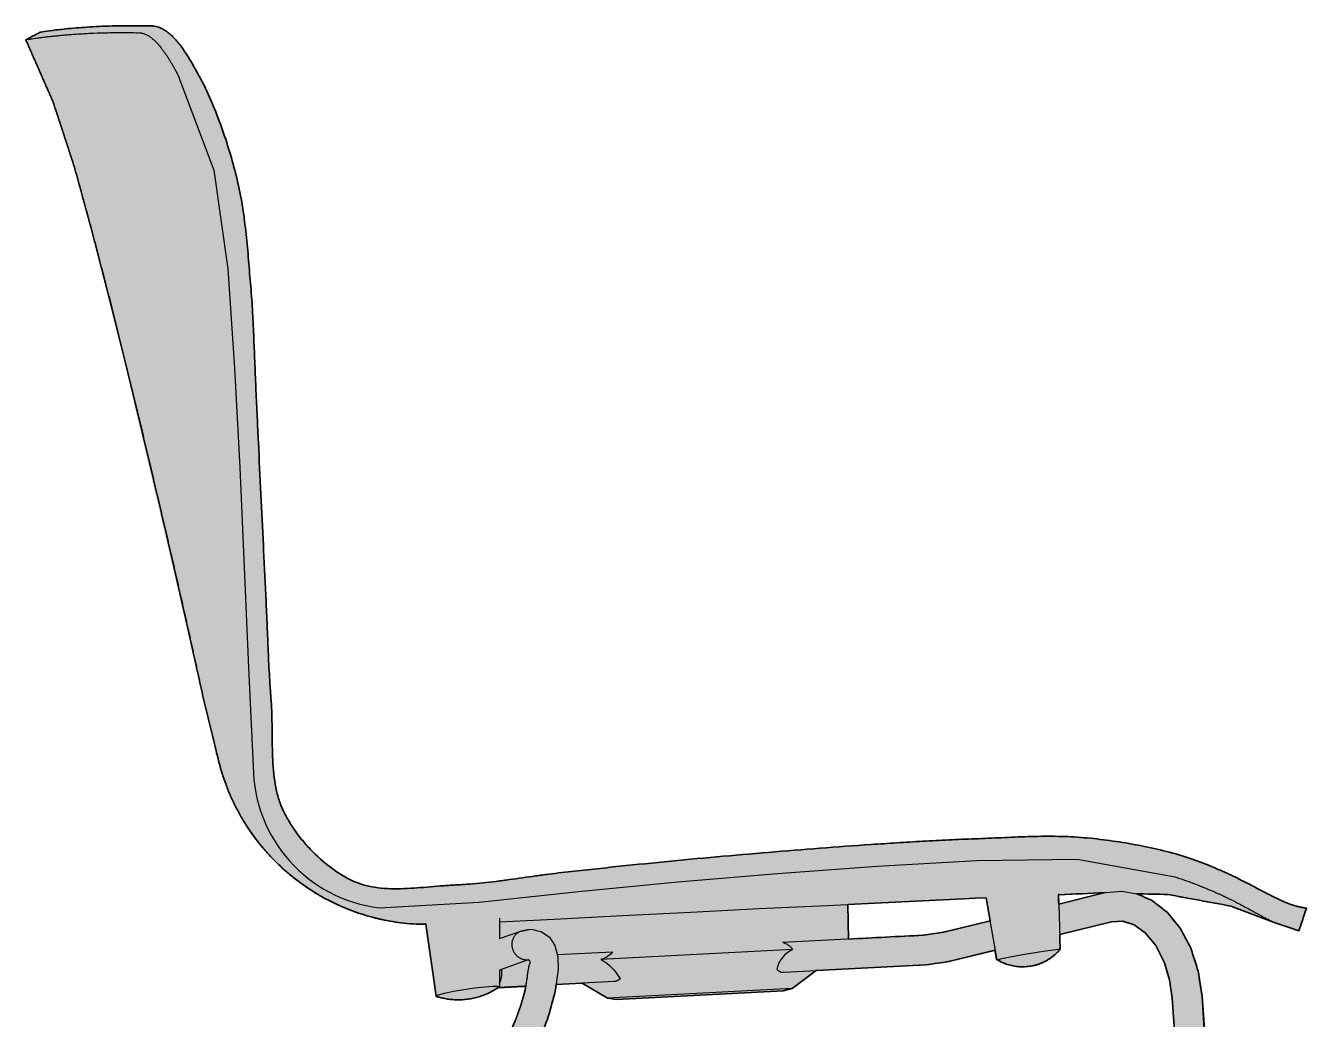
# Model space of a CAD drawing. Header units: millimetres. Extents: x 0 to 1796, y -1115 to 798.
# Drawn here: x 1178 to 1692, y 399 to 798 of the extents above; entities that cross this region are included whole.
import ezdxf

# ---------------------------------------------------------------- set-up
doc = ezdxf.new("R2010")
doc.units = ezdxf.units.MM
doc.layers.add('Blocks', color=7, linetype='Continuous')
doc.layers.add('Blocks$Fill', color=7, linetype='Continuous', true_color=0xffffff)
doc.layers.add('Blocks$Inner', color=7, linetype='Continuous', lineweight=25, true_color=0x007f00)
doc.layers.add('Blocks$Outline', color=7, linetype='Continuous', lineweight=35, true_color=0xff3f3f)

# ---------------------------------------------------------------- blocks, each defined once
blk = doc.blocks.new('Vico Duo Dining Chair Side')
at = {"layer": 'Blocks$Fill'}
h = blk.add_hatch(color=256, dxfattribs=at)
h.paths.add_polyline_path([(516.02, 449.25), (516.41, 449.18), (522.55, 446.38), (528.38, 441.79), (533.58, 435.43), (537.85, 427.43), (540.87, 418.12), (542.38, 408.13), (542.38, 408.13), (542.38, 408.13), (542.38, 408.13), (542.38, 408.13), (542.38, 408.13), (542.38, 408.12), (569.32, 29.37), (569.33, 28.79), (569.31, 28.22), (569.28, 27.65), (569.24, 27.07), (569.17, 26.5), (569.09, 25.93), (569, 25.36), (568.89, 24.79), (568.76, 24.23), (568.61, 23.67), (568.45, 23.11), (568.28, 22.56), (568.09, 22.01), (567.88, 21.46), (567.65, 20.92), (567.41, 20.39), (567.13, 19.79), (566.82, 19.2), (566.49, 18.62), (566.14, 18.05), (565.78, 17.48), (565.4, 16.93), (565, 16.38), (564.58, 15.85), (564.14, 15.32), (563.69, 14.81), (563.22, 14.31), (562.74, 13.82), (562.24, 13.34), (561.72, 12.87), (561.19, 12.42), (560.65, 11.98), (560.2, 11.64), (559.75, 11.31), (559.28, 10.98), (558.81, 10.67), (558.33, 10.37), (557.84, 10.07), (557.35, 9.79), (556.85, 9.51), (556.34, 9.25), (555.82, 8.99), (555.3, 8.75), (554.77, 8.52), (554.24, 8.29), (553.69, 8.08), (553.15, 7.88), (552.6, 7.69), (552.04, 7.51), (551.48, 7.34), (550.92, 7.19), (550.35, 7.04), (549.78, 6.91), (549.2, 6.78), (548.62, 6.67), (548.04, 6.57), (547.46, 6.48), (546.87, 6.41), (546.28, 6.34), (545.7, 6.29), (545.1, 6.25), (544.51, 6.22), (543.92, 6.2), (543.33, 6.19), (532.08, 6.19), (532.2, 6), (532.98, 3), (533.51, 1.5), (534.06, 0), (524.13, 0), (494.2, 0), (494.75, 1.5), (495.28, 3), (496.07, 6), (496.07, 6), (496.07, 6), (496.07, 6), (496.07, 6), (496.07, 6), (496.18, 6.19), (153.67, 6.19), (153.78, 6), (154.56, 3), (155.1, 1.5), (155.64, 0), (145.71, 0), (115.79, 0), (116.33, 1.5), (116.87, 3), (117.65, 6), (117.65, 6), (117.65, 6), (117.65, 6), (117.65, 6), (117.65, 6), (117.76, 6.19), (108.05, 6.19), (101.63, 7), (95.6, 9.36), (90.35, 13.15), (86.19, 18.11), (83.39, 23.96), (82.12, 30.31), (82.47, 36.78), (83.43, 40.52), (84.94, 44.04), (264.07, 392.29), (266.25, 397.37), (266.96, 399.11), (268.87, 404.49), (270.26, 409.22), (270.89, 412.12), (259.82, 411.54), (259.17, 411.11), (258.5, 410.71), (257.82, 410.32), (257.12, 409.94), (256.41, 409.58), (255.69, 409.25), (254.95, 408.93), (254.21, 408.62), (253.45, 408.34), (252.69, 408.08), (251.91, 407.84), (251.13, 407.63), (250.34, 407.43), (249.55, 407.25), (248.75, 407.1), (247.94, 406.97), (247.14, 406.86), (246.33, 406.78), (245.51, 406.71), (244.7, 406.67), (243.89, 406.66), (243.08, 406.66), (242.27, 406.69), (241.47, 406.74), (240.67, 406.81), (239.87, 406.91), (239.08, 407.02), (238.3, 407.16), (237.52, 407.31), (236.76, 407.49), (236, 407.69), (235.25, 407.9), (235.2, 407.91), (235.15, 407.92), (235.11, 407.93), (235.07, 407.94), (235.03, 407.95), (235.01, 407.96), (235, 407.96), (234.98, 407.97), (234.97, 407.98), (234.95, 407.98), (234.94, 407.99), (234.92, 408), (234.91, 408), (234.91, 408.01), (234.9, 408.01), (234.89, 408.01), (234.89, 408.02), (234.88, 408.02), (234.88, 408.02), (234.87, 408.03), (234.87, 408.03), (234.87, 408.03), (234.86, 408.04), (234.86, 408.04), (234.85, 408.04), (234.85, 408.05), (234.85, 408.05), (234.84, 408.06), (234.84, 408.06), (234.84, 408.06), (234.84, 408.06), (234.84, 408.06), (234.84, 408.07), (234.83, 408.07), (234.83, 408.07), (234.83, 408.07), (234.83, 408.07), (234.83, 408.08), (234.83, 408.08), (234.83, 408.08), (234.83, 408.08), (234.83, 408.08), (234.83, 408.09), (234.82, 408.09), (234.82, 408.09), (234.82, 408.09), (234.82, 408.09), (234.82, 408.1), (234.82, 408.1), (234.82, 408.1), (234.82, 408.1), (234.82, 408.1), (234.82, 408.11), (234.82, 408.11), (234.82, 408.11), (234.82, 408.11), (234.82, 408.11), (234.82, 408.11), (234.82, 408.11), (234.82, 408.11), (234.82, 408.11), (234.82, 408.11), (234.82, 408.11), (234.82, 408.11), (234.82, 408.11), (234.82, 408.11), (234.82, 408.11), (234.82, 408.11), (234.82, 408.11), (234.82, 408.11), (234.82, 408.11), (234.82, 408.11), (234.82, 408.11), (234.82, 408.11), (234.82, 408.11), (234.82, 408.11), (234.82, 408.11), (234.82, 408.11), (234.82, 408.11), (234.82, 408.11), (234.82, 408.11), (234.82, 408.11), (234.82, 408.11), (234.82, 408.11), (234.82, 408.11), (234.82, 408.11), (234.82, 408.11), (234.82, 408.11), (234.82, 408.11), (234.82, 408.11), (234.82, 408.11), (234.82, 408.11), (234.82, 408.11), (234.82, 408.11), (234.82, 408.11), (234.82, 408.11), (234.82, 408.11), (234.82, 408.11), (230.76, 437.06), (227.55, 436.99), (225.95, 437.07), (224.34, 437.19), (222.73, 437.34), (221.11, 437.52), (219.48, 437.73), (217.85, 437.97), (216.22, 438.25), (214.58, 438.56), (212.94, 438.9), (211.3, 439.28), (209.67, 439.69), (208.03, 440.13), (206.39, 440.61), (204.76, 441.12), (203.14, 441.66), (201.52, 442.24), (199.9, 442.86), (198.3, 443.5), (196.7, 444.18), (195.11, 444.9), (193.54, 445.65), (191.97, 446.43), (190.42, 447.25), (188.88, 448.1), (187.36, 448.98), (185.85, 449.89), (184.36, 450.84), (182.89, 451.81), (181.44, 452.82), (180.01, 453.86), (178.59, 454.93), (177.21, 456.02), (175.84, 457.15), (174.49, 458.3), (173.18, 459.48), (171.88, 460.68), (170.61, 461.91), (169.37, 463.16), (168.16, 464.44), (166.97, 465.74), (165.82, 467.06), (164.69, 468.41), (163.59, 469.77), (162.52, 471.15), (161.48, 472.55), (160.48, 473.96), (159.5, 475.39), (158.56, 476.84), (157.65, 478.3), (156.77, 479.77), (155.92, 481.25), (155.11, 482.75), (154.32, 484.25), (153.58, 485.77), (152.86, 487.29), (152.18, 488.81), (151.53, 490.35), (150.91, 491.88), (150.32, 493.43), (149.77, 494.97), (149.25, 496.52), (148.76, 498.06), (148.3, 499.61), (147.87, 501.15), (141.39, 527.78), (103.75, 687.87), (89.64, 740.84), (81.11, 766.88), (70.1, 791.97), (70.1, 791.97), (70.1, 791.97), (70.1, 791.97), (70.1, 791.97), (70.1, 791.97), (70.1, 791.97), (70.1, 791.97), (70.1, 791.97), (70.1, 791.97), (70.1, 791.97), (70.1, 791.97), (70.1, 791.97), (70.1, 791.97), (70.1, 791.97), (70.1, 791.97), (70.1, 791.97), (70.1, 791.97), (70.1, 791.97), (70.1, 791.97), (70.1, 791.97), (70.1, 791.97), (70.1, 791.97), (70.1, 791.97), (70.1, 791.97), (70.1, 791.97), (70.1, 791.97), (70.1, 791.97), (70.1, 791.97), (70.1, 791.97), (70.1, 791.97), (70.1, 791.97), (70.1, 791.97), (70.1, 791.97), (70.1, 791.97), (70.1, 791.97), (70.1, 791.97), (70.1, 791.97), (70.1, 791.97), (70.1, 791.97), (70.1, 791.97), (70.1, 791.97), (70.1, 791.97), (70.1, 791.97), (70.1, 791.97), (70.1, 791.97), (70.1, 791.97), (70.1, 791.97), (70.1, 791.97), (70.1, 791.97), (70.1, 791.97), (70.1, 791.97), (70.1, 791.97), (70.1, 791.97), (70.1, 791.97), (70.1, 791.97), (70.1, 791.97), (70.1, 791.97), (70.1, 791.97), (70.1, 791.97), (70.1, 791.97), (70.1, 791.97), (70.1, 791.97), (70.1, 791.97), (70.1, 791.97), (70.1, 791.98), (70.1, 791.98), (70.11, 791.98), (70.11, 791.98), (70.11, 791.98), (70.11, 791.98), (70.12, 791.98), (70.12, 791.98), (70.13, 791.99), (75.88, 794.99), (75.88, 794.99), (75.88, 794.99), (75.88, 794.99), (75.88, 794.99), (75.88, 794.99), (75.89, 794.99), (75.89, 795), (75.89, 795), (75.9, 795), (75.91, 795), (75.92, 795), (75.96, 795.01), (76.01, 795.02), (76.34, 795.08), (77.57, 795.26), (82.22, 795.88), (89.25, 796.6), (98.23, 797.23), (103.4, 797.47), (108.86, 797.6), (120.65, 797.55), (121.37, 797.48), (121.58, 797.45), (121.82, 797.42), (122.06, 797.37), (122.32, 797.32), (122.59, 797.26), (122.87, 797.18), (123.17, 797.09), (123.47, 796.99), (123.78, 796.88), (124.1, 796.75), (124.43, 796.6), (124.76, 796.44), (125.11, 796.26), (125.46, 796.06), (125.81, 795.85), (126.17, 795.61), (126.54, 795.36), (126.91, 795.09), (127.28, 794.8), (127.66, 794.49), (128.04, 794.17), (128.42, 793.83), (128.81, 793.47), (129.2, 793.09), (129.59, 792.7), (129.98, 792.29), (130.37, 791.86), (130.76, 791.42), (131.54, 790.48), (132.32, 789.48), (133.1, 788.43), (133.87, 787.31), (134.63, 786.15), (135.38, 784.95), (136.83, 782.51), (141.7, 773.72), (143.85, 768.97), (145.87, 764.18), (147.76, 759.35), (149.52, 754.47), (151.15, 749.56), (152.65, 744.61), (154.02, 739.63), (155.25, 734.59), (156.31, 729.5), (157.21, 724.36), (157.94, 719.17), (158.55, 713.93), (160.42, 692.95), (161.17, 682.51), (168.39, 529.58), (168.77, 524.23), (168.88, 521.47), (169.2, 504.32), (169.35, 501.47), (169.56, 498.66), (169.7, 497.27), (169.86, 495.9), (170.04, 494.54), (170.25, 493.2), (170.49, 491.88), (170.77, 490.57), (171.07, 489.29), (171.41, 488.03), (171.79, 486.8), (172, 486.19), (172.21, 485.59), (172.43, 484.99), (172.67, 484.41), (172.91, 483.83), (173.17, 483.25), (173.71, 482.11), (174.29, 480.98), (174.9, 479.85), (175.54, 478.72), (176.21, 477.6), (176.92, 476.48), (177.65, 475.38), (178.41, 474.28), (179.2, 473.2), (180.01, 472.12), (180.85, 471.07), (181.71, 470.02), (182.6, 468.99), (183.5, 467.98), (184.43, 466.98), (185.37, 466.01), (186.33, 465.06), (187.31, 464.12), (188.3, 463.21), (189.31, 462.33), (190.33, 461.47), (191.37, 460.64), (192.41, 459.84), (193.47, 459.06), (194.53, 458.32), (195.6, 457.6), (196.68, 456.93), (197.77, 456.28), (198.86, 455.67), (199.95, 455.1), (201.04, 454.56), (201.58, 454.31), (202.13, 454.07), (202.69, 453.83), (203.24, 453.61), (203.8, 453.41), (204.37, 453.21), (204.94, 453.02), (205.52, 452.85), (206.1, 452.68), (206.68, 452.53), (207.87, 452.25), (209.08, 452.01), (210.3, 451.81), (211.53, 451.64), (212.78, 451.5), (214.05, 451.4), (215.32, 451.32), (216.61, 451.27), (219.22, 451.24), (221.86, 451.29), (224.53, 451.41), (241.92, 452.72), (248.44, 453.11), (253.69, 453.59), (305.96, 459.96), (388.94, 467.5), (440.71, 470.85), (477.87, 472.28), (483.2, 472.29), (488.48, 472.15), (491.11, 472.01), (493.71, 471.83), (498.9, 471.35), (504.05, 470.74), (509.18, 470.01), (514.27, 469.16), (519.34, 468.18), (524.38, 467.08), (529.39, 465.86), (534.37, 464.51), (536.02, 463.89), (542.13, 461.77), (543.56, 461.22), (550.78, 458.19), (555.88, 455.87), (556.18, 455.72), (556.47, 455.57), (557.54, 454.96), (557.79, 454.82), (557.91, 454.76), (558.02, 454.7), (558.14, 454.65), (558.25, 454.6), (558.37, 454.55), (558.42, 454.53), (558.48, 454.51), (558.53, 454.49), (558.59, 454.47), (558.64, 454.46), (558.7, 454.45), (567.69, 449.75), (571.39, 447.86), (573.07, 447.05), (574.63, 446.33), (576.08, 445.71), (577.42, 445.18), (578.65, 444.74), (579.22, 444.55), (579.76, 444.38), (580.27, 444.23), (580.75, 444.11), (581.21, 444), (581.63, 443.92), (583.97, 443.49), (584.11, 443.47), (584.21, 443.45), (584.25, 443.45), (584.26, 443.44), (584.27, 443.44), (584.28, 443.44), (584.28, 443.44), (584.29, 443.44), (584.29, 443.44), (584.29, 443.44), (584.29, 443.44), (584.29, 443.44), (584.29, 443.44), (584.29, 443.44), (584.29, 443.44), (584.29, 443.44), (584.29, 443.44), (584.29, 443.44), (584.29, 443.44), (584.29, 443.44), (584.29, 443.44), (584.29, 443.44), (584.29, 443.44), (584.29, 443.44), (584.29, 443.44), (584.29, 443.44), (584.29, 443.44), (584.29, 443.44), (584.29, 443.44), (584.29, 443.44), (584.29, 443.44), (584.29, 443.44), (584.29, 443.45), (584.29, 443.45), (584.29, 443.45), (581.31, 434.41), (571.74, 437.57), (571.7, 437.59), (553.95, 444.28), (528.73, 448.91)], flags=0)
h.paths.add_polyline_path([(484.83, 445.09), (503.43, 449.67), (484.71, 448.82)], flags=0)
h.paths.add_polyline_path([(430.55, 432.6), (438.7, 433.8), (457.38, 438.37), (455.77, 447.61), (400.13, 444.93), (400.37, 431.02)], flags=0)
h.paths.add_polyline_path([(307.73, 27.94), (308.05, 28), (308.36, 28.05), (308.68, 28.09), (309, 28.12), (309.31, 28.15), (309.62, 28.16), (309.93, 28.17), (310.23, 28.18), (360.23, 28.18), (360.23, 28.18), (360.53, 28.17), (360.84, 28.16), (361.15, 28.15), (361.47, 28.12), (361.78, 28.09), (362.1, 28.05), (362.41, 28), (362.73, 27.94), (362.73, 32.5), (362.57, 33.36), (362.05, 34.16), (361.55, 34.56), (360.73, 34.88), (360.23, 34.93), (310.23, 34.92), (309.44, 34.8), (308.71, 34.42), (308.31, 34.05), (307.93, 33.44), (307.73, 32.5)], flags=0)
h.paths.add_polyline_path([(362.73, 23.73), (362.69, 23.76), (362.27, 23.96), (361.31, 24.23), (360.23, 24.32), (310.23, 24.32), (309.51, 24.28), (308.37, 24.03), (307.81, 23.78), (307.73, 23.72), (307.73, 18.19), (307.73, 18.19), (362.73, 18.19)], flags=0)
h.paths.add_polyline_path([(367.73, 18.19), (543.33, 18.19), (546.22, 18.41), (549, 19.16), (550.7, 19.9), (552.73, 21.16), (554.42, 22.68), (555.75, 24.38), (556.67, 26.21), (557.2, 28.12), (557.32, 30.06), (557.3, 30.5), (530.41, 407.28), (529.38, 414.65), (527.32, 421.56), (523.83, 428.47), (519.62, 433.58), (515.13, 436.8), (510.54, 438.24), (506.09, 437.99), (485.23, 432.89), (485.43, 426.93), (485.17, 426.63), (484.9, 426.33), (484.62, 426.03), (484.34, 425.74), (484.04, 425.45), (483.74, 425.16), (483.43, 424.88), (483.12, 424.61), (482.79, 424.34), (482.46, 424.07), (482.12, 423.81), (481.77, 423.56), (481.42, 423.31), (481.06, 423.07), (480.69, 422.84), (480.32, 422.62), (479.93, 422.4), (479.55, 422.19), (479.15, 421.99), (478.75, 421.79), (478.35, 421.61), (477.94, 421.43), (477.53, 421.26), (477.11, 421.1), (476.68, 420.95), (476.25, 420.81), (475.82, 420.68), (475.39, 420.56), (474.95, 420.45), (474.51, 420.35), (474.06, 420.26), (473.62, 420.18), (473.17, 420.11), (472.72, 420.05), (472.27, 420), (471.82, 419.96), (471.37, 419.93), (470.92, 419.91), (470.47, 419.91), (470.02, 419.91), (469.57, 419.92), (469.13, 419.94), (468.68, 419.97), (468.24, 420.02), (467.8, 420.07), (467.36, 420.13), (466.92, 420.2), (466.49, 420.28), (466.06, 420.37), (465.64, 420.47), (465.22, 420.58), (464.81, 420.69), (464.4, 420.82), (463.99, 420.95), (463.59, 421.09), (463.19, 421.24), (462.8, 421.4), (462.42, 421.56), (462.04, 421.73), (461.67, 421.91), (461.3, 422.09), (460.95, 422.28), (460.59, 422.48), (460.25, 422.68), (460.16, 422.68), (460.11, 422.68), (460.08, 422.68), (460.06, 422.68), (460.04, 422.68), (460.02, 422.68), (460.02, 422.68), (460.01, 422.69), (460, 422.69), (459.99, 422.69), (459.99, 422.69), (459.98, 422.69), (459.98, 422.69), (459.97, 422.69), (459.97, 422.69), (459.97, 422.7), (459.97, 422.7), (459.97, 422.7), (459.96, 422.7), (459.96, 422.7), (459.96, 422.7), (459.96, 422.7), (459.96, 422.7), (459.96, 422.7), (459.95, 422.7), (459.95, 422.7), (459.95, 422.7), (459.95, 422.7), (459.95, 422.71), (459.95, 422.71), (459.95, 422.71), (459.95, 422.71), (459.95, 422.71), (459.95, 422.71), (459.95, 422.71), (459.95, 422.71), (459.95, 422.71), (459.95, 422.71), (459.95, 422.71), (459.95, 422.71), (459.95, 422.71), (459.95, 422.71), (459.94, 422.71), (459.94, 422.71), (459.94, 422.71), (459.94, 422.71), (459.94, 422.71), (459.94, 422.72), (459.94, 422.72), (459.94, 422.72), (459.94, 422.72), (459.94, 422.72), (459.94, 422.72), (459.94, 422.72), (459.94, 422.72), (459.94, 422.72), (459.94, 422.72), (459.94, 422.72), (459.94, 422.72), (459.94, 422.72), (459.94, 422.72), (459.94, 422.72), (459.94, 422.72), (459.25, 426.53), (441.29, 422.14), (441.24, 422.13), (441.16, 422.11), (440.79, 422.03), (431.5, 420.68), (387.46, 418.37), (377.82, 411.18), (374.26, 410.27), (307.31, 406.76), (303.69, 407.3), (293.55, 413.32), (283.05, 412.76), (282.7, 410.09), (280, 400.19), (277.59, 393.58), (274.72, 386.81), (95.59, 38.56), (94.69, 36.38), (94.18, 34.06), (94.05, 31.7), (94.33, 29.35), (95.01, 27.08), (96.06, 24.95), (97.44, 23.04), (99.14, 21.38), (101.1, 20.03), (104.49, 18.64), (108.05, 18.19), (302.73, 18.19), (302.73, 24.12), (302.73, 32.5), (302.73, 32.5), (302.73, 32.5), (302.73, 32.5), (302.73, 32.5), (302.73, 32.5), (302.73, 32.5), (302.73, 32.5), (302.73, 32.5), (302.73, 32.64), (302.74, 32.78), (302.74, 32.92), (302.75, 33.06), (302.76, 33.2), (302.78, 33.34), (302.8, 33.48), (302.82, 33.63), (302.84, 33.77), (302.87, 33.91), (302.9, 34.06), (302.93, 34.2), (302.97, 34.34), (303.01, 34.49), (303.05, 34.63), (303.1, 34.78), (303.1, 34.81), (303.12, 34.84), (303.17, 34.98), (303.22, 35.11), (303.27, 35.24), (303.32, 35.38), (303.38, 35.51), (303.44, 35.64), (303.51, 35.77), (303.57, 35.9), (303.64, 36.03), (303.72, 36.16), (303.79, 36.29), (303.87, 36.41), (303.95, 36.54), (304.04, 36.66), (304.12, 36.78), (304.21, 36.9), (304.26, 36.99), (304.38, 37.12), (304.48, 37.23), (304.57, 37.35), (304.67, 37.46), (304.78, 37.57), (304.88, 37.68), (304.99, 37.78), (305.1, 37.89), (305.21, 37.99), (305.39, 38.17), (305.61, 38.31), (305.72, 38.4), (305.84, 38.49), (305.96, 38.57), (306.08, 38.65), (306.2, 38.72), (306.32, 38.8), (306.44, 38.87), (306.57, 38.94), (306.85, 39.13), (307.2, 39.25), (307.42, 39.35), (307.64, 39.43), (307.87, 39.51), (308.09, 39.58), (308.49, 39.72), (308.95, 39.77), (309.11, 39.8), (309.27, 39.82), (309.44, 39.84), (309.6, 39.86), (309.76, 39.87), (309.92, 39.88), (310.07, 39.88), (310.23, 39.88), (360.23, 39.89), (360.23, 39.89), (360.48, 39.88), (360.74, 39.87), (360.99, 39.85), (361.25, 39.82), (361.51, 39.78), (361.77, 39.73), (361.9, 39.7), (362.03, 39.67), (362.16, 39.64), (362.29, 39.6), (362.56, 39.56), (362.77, 39.45), (363.01, 39.36), (363.25, 39.26), (363.49, 39.16), (363.72, 39.04), (363.95, 38.92), (364.17, 38.78), (364.29, 38.72), (364.4, 38.64), (364.51, 38.57), (364.61, 38.5), (364.77, 38.41), (364.97, 38.22), (365.09, 38.13), (365.2, 38.03), (365.31, 37.94), (365.42, 37.84), (365.52, 37.73), (365.63, 37.63), (365.73, 37.52), (365.83, 37.41), (365.97, 37.28), (366.07, 37.14), (366.18, 37), (366.29, 36.85), (366.4, 36.7), (366.51, 36.55), (366.61, 36.39), (366.7, 36.23), (366.79, 36.08), (366.88, 35.92), (366.93, 35.84), (366.96, 35.76), (367.05, 35.57), (367.14, 35.39), (367.21, 35.2), (367.29, 35.01), (367.35, 34.82), (367.41, 34.63), (367.47, 34.44), (367.52, 34.25), (367.53, 34.22), (367.53, 34.19), (367.58, 33.98), (367.62, 33.76), (367.65, 33.55), (367.68, 33.34), (367.7, 33.13), (367.72, 32.92), (367.73, 32.71), (367.73, 24.12), (367.73, 24.09)], flags=0)
at = {"layer": 'Blocks$Inner'}
for p, q in [((460.12, 422.72), (455.76, 447.65)), ((484.7, 449.14), (485.43, 426.93)), ((503.43, 449.67), (484.83, 445.09)), ((400.13, 444.93), (400.37, 431.01)), ((571.7, 437.59), (553.95, 444.28)), ((234.82, 408.11), (230.71, 437.42)), ((457.4, 438.38), (438.54, 433.77)), ((230.76, 437.06), (227.55, 436.99)), ((430.71, 432.61), (374.01, 429.64)), ((438.86, 433.83), (430.39, 432.58)), ((378, 426.86), (301.04, 422.83)), ((283.44, 424.8), (305.78, 425.98)), ((459.94, 422.72), (459.25, 426.55)), ((460.25, 422.68), (460.15, 422.7)), ((463.38, 423.54), (466.84, 424.21)), ((475.43, 425.66), (479.51, 426.28)), ((246.02, 410.81), (250.42, 411.43)), ((377.82, 411.18), (303.69, 407.3))]:
    blk.add_line(p, q, dxfattribs=at)
for points in [[(70.1, 791.97), (75.88, 794.99)], [(147.87, 501.15), (141.39, 527.78), (135.47, 554.54), (129.42, 581.28), (123.19, 607.97), (116.85, 634.64), (110.4, 661.28), (103.75, 687.87), (96.87, 714.4), (89.64, 740.84), (81.11, 766.88), (70.1, 791.97)], [(131.46, 777.22), (145.56, 739.63), (151.24, 700.08), (153.93, 660.2), (156.03, 620.33), (157.78, 580.2), (159.53, 540.09), (161.4, 500.28)], [(212.04, 443.59), (252.09, 445.83), (291.98, 450.17), (331.87, 454.03), (371.87, 457.4), (411.89, 460.33), (452.02, 462.52), (492.19, 463.15), (531.63, 455.99)], [(260.27, 437.89), (282.32, 439.05), (309.69, 440.47), (337.07, 441.89), (364.44, 443.25), (391.82, 444.54), (419.2, 445.83), (446.58, 447.18), (451.34, 447.42), (455.77, 447.61)], [(484.71, 448.82), (503.86, 449.69), (510.1, 450.28), (516.41, 449.18), (522.55, 446.38), (528.38, 441.79), (533.58, 435.43), (537.85, 427.43), (540.87, 418.12), (542.38, 408.13), (567.14, 58.81), (567.63, 52.05), (568.1, 45.93), (569.32, 29.37)], [(584.29, 443.45), (581.31, 434.41), (571.74, 437.57), (553.95, 444.28), (528.73, 448.91), (516.02, 449.25)], [(274.96, 434.54), (277.1, 434.11), (280.32, 431.81), (282.46, 428.51), (283.67, 423.93), (283.87, 418.92), (282.7, 410.09), (280, 400.19), (277.59, 393.58)], [(555.17, 57.96), (530.41, 407.28), (529.38, 414.65), (527.32, 421.56), (523.83, 428.47), (519.62, 433.58), (515.13, 436.8), (510.54, 438.24), (506.09, 437.99), (485.23, 432.89)], [(260.27, 439.46), (260.26, 431.24), (268.92, 434.23)], [(479.51, 426.28), (482.75, 426.73), (484.81, 426.96)], [(271.87, 422.66), (260.25, 418.53), (260.24, 411.86)], [(374.54, 417.7), (431.5, 420.68), (440.79, 422.03)], [(441.29, 422.14), (459.46, 426.58)], [(466.84, 424.21), (471.04, 424.94), (475.43, 425.66)], [(387.52, 418.42), (377.82, 411.18), (374.26, 410.27), (307.31, 406.76), (303.69, 407.3), (293.55, 413.32)], [(117.82, 6.19), (108.05, 6.19), (101.63, 7), (95.6, 9.36), (90.35, 13.15), (86.19, 18.11), (83.39, 23.96), (82.12, 30.31), (82.47, 36.78), (83.43, 40.52), (84.94, 44.04), (264.07, 392.29), (266.25, 397.37), (266.96, 399.11), (268.87, 404.49), (270.26, 409.22), (270.89, 412.12), (259.82, 411.54)], [(250.43, 411.43), (254.46, 411.88), (257.68, 412.11), (259.68, 412.08)], [(306.42, 413.99), (283.05, 412.76)], [(235.84, 408.69), (238.25, 409.35), (241.79, 410.09), (246.01, 410.81)]]:
    blk.add_lwpolyline(points, dxfattribs=at)
at = {"layer": 'Blocks$Inner', "extrusion": (0, 0, -1)}
for centre, radius, start, end in [((-231.44, 523.36), 86.46, 272.5747, 345.1159), ((-372.6, 423.36), 6.44, 102.6405, 147.0068), ((-470.33, 439.63), 19.73, 220.0792, 300.7467), ((-298.97, 431.11), 8.53, 216.9531, 255.9207), ((-290.96, 405.08), 20.42, 119.5874, 150.4646), ((-243.68, 435.8), 29.14, 236.3599, 286.8126)]:
    blk.add_arc(centre, radius, start, end, dxfattribs=at)
at = {"layer": 'Blocks$Inner'}
for centre, radius, start, end in [((218.93, 500.7), 57.53, 180.4176, 263.1249), ((382.92, 416.42), 11.55, 115.2413, 167.2904)]:
    blk.add_arc(centre, radius, start, end, dxfattribs=at)
for points, knots in [([(75.88, 794.99), (75.92, 795.01), (77.06, 795.2), (81.05, 795.76), (85.36, 796.23), (89.17, 796.6), (93.45, 796.94), (98.15, 797.23), (103.36, 797.5), (110.63, 797.66), (116.45, 797.59), (120.65, 797.55)], [1, 1, 1, 1, 1.166667, 1.333333, 1.416667, 1.5, 1.583333, 1.666667, 1.75, 1.833333, 2, 2, 2, 2]), ([(120.65, 797.55), (121.04, 797.52), (122.2, 797.43), (124.27, 796.76), (126.16, 795.66), (128.15, 794.17), (130.76, 791.6), (133.89, 787.45), (136.89, 782.49), (139.55, 777.67), (141.04, 774.92), (141.7, 773.72)], [2, 2, 2, 2, 2.125, 2.25, 2.3125, 2.375, 2.5, 2.625, 2.75, 2.875, 3, 3, 3, 3]), ([(70.1, 791.97), (70.09, 791.98), (70.38, 792.05), (71.64, 792.24), (73.25, 792.48), (74.84, 792.7), (76.2, 792.88), (77.72, 793.06), (79.38, 793.26), (81.18, 793.46), (83.14, 793.65), (85.23, 793.85), (87.42, 794.03), (89.74, 794.21), (92.19, 794.37), (94.75, 794.52), (98.29, 794.68), (102.98, 794.82), (108.96, 794.88), (113.03, 794.83), (115.05, 794.78)], [410.953248, 410.953248, 410.953248, 410.953248, 411.036581, 411.119915, 411.203248, 411.244915, 411.286581, 411.328248, 411.369915, 411.411581, 411.453248, 411.494915, 411.536581, 411.578248, 411.619915, 411.661581, 411.703248, 411.786581, 411.869915, 411.953248, 411.953248, 411.953248, 411.953248]), ([(115.05, 794.78), (115.32, 794.82), (115.76, 794.82), (116.36, 794.72), (116.72, 794.63), (117, 794.55), (117.3, 794.46), (117.71, 794.33), (118.25, 794.14), (118.82, 793.89), (119.29, 793.63), (119.64, 793.41), (120.01, 793.16), (120.5, 792.79), (121.14, 792.26), (121.92, 791.55), (122.96, 790.5), (124.04, 789.24), (124.99, 788.01), (125.52, 787.3), (125.84, 786.85), (126.09, 786.49), (126.35, 786.12), (126.79, 785.46), (127.41, 784.49), (128.01, 783.5), (128.48, 782.7), (128.83, 782.1), (129.18, 781.51), (129.63, 780.71), (130.41, 779.29), (131.05, 778.06), (131.46, 777.22)], [411.953248, 411.953248, 411.953248, 411.953248, 412.036581, 412.078248, 412.099081, 412.119915, 412.140748, 412.161581, 412.203248, 412.244915, 412.265748, 412.286581, 412.307415, 412.328248, 412.369915, 412.411581, 412.453248, 412.536581, 412.578248, 412.599081, 412.619915, 412.630331, 412.640748, 412.661581, 412.703248, 412.744915, 412.765748, 412.786581, 412.807415, 412.828248, 412.869915, 412.953248, 412.953248, 412.953248, 412.953248]), ([(141.7, 773.72), (144.66, 767.41), (148.57, 757.79), (152.73, 744.63), (155.37, 734.63), (157.32, 724.4), (158.61, 713.95), (159.41, 705.18), (159.98, 698.17), (160.43, 692.94), (160.85, 687.73), (161.29, 680.77), (161.69, 672.06), (162.07, 661.6), (162.51, 651.17), (163.02, 640.76), (163.66, 626.88), (164.47, 609.56), (165.31, 592.44), (165.98, 578.76), (166.51, 568.45), (166.96, 558.14), (167.3, 549.57), (167.61, 542.67), (167.88, 537.47), (168.15, 533.1), (168.36, 530.02), (168.49, 528.25), (168.63, 526.48), (168.78, 524.24), (168.92, 520.56), (169, 515.83), (169.04, 510.07), (169.21, 502.38), (169.79, 494.88), (171.13, 488.83), (172.18, 485.57), (173.14, 483.24), (174.27, 480.98), (175.94, 477.96), (178.34, 474.25), (181.65, 469.98), (186.55, 464.61), (192.01, 459.91), (197.04, 456.65), (199.95, 455.07), (202.13, 454.04), (204.35, 453.18), (207.45, 452.28), (213.11, 451.26), (220.06, 451.14), (227.21, 451.56), (232.61, 452.01), (237.08, 452.4), (240.17, 452.62), (241.92, 452.72), (243.23, 452.78), (244.53, 452.84), (246.26, 452.95), (249.31, 453.16), (253.69, 453.57), (258.96, 454.19), (266, 455.12), (273.05, 456.14), (280.06, 457.09), (285.29, 457.72), (290.48, 458.29), (297.38, 459.05), (309.39, 460.34), (333.38, 462.79), (361.6, 465.31), (388.94, 467.53), (406.04, 468.76), (419.87, 469.65), (430.26, 470.3), (438.96, 470.77), (445.94, 471.09), (451.19, 471.28), (456.48, 471.48), (463.59, 471.81), (472.53, 472.21), (481.44, 472.36), (488.49, 472.18), (493.72, 471.86), (498.9, 471.37), (505.78, 470.56), (517.7, 468.71), (527.75, 466.39), (534.37, 464.51)], [3, 3, 3, 3, 3.03125, 3.046875, 3.0625, 3.078125, 3.09375, 3.109375, 3.117188, 3.125, 3.132812, 3.140625, 3.15625, 3.171875, 3.1875, 3.203125, 3.21875, 3.25, 3.28125, 3.296875, 3.3125, 3.328125, 3.34375, 3.351562, 3.359375, 3.367188, 3.371094, 3.373047, 3.375, 3.378906, 3.382812, 3.390625, 3.398438, 3.40625, 3.421875, 3.429688, 3.433594, 3.4375, 3.441406, 3.445312, 3.453125, 3.460938, 3.46875, 3.484375, 3.492188, 3.496094, 3.5, 3.503906, 3.507812, 3.515625, 3.53125, 3.539062, 3.546875, 3.554688, 3.558594, 3.560547, 3.5625, 3.564453, 3.566406, 3.570312, 3.578125, 3.585938, 3.59375, 3.609375, 3.617188, 3.625, 3.632812, 3.640625, 3.65625, 3.6875, 3.75, 3.78125, 3.8125, 3.828125, 3.84375, 3.859375, 3.867188, 3.875, 3.882812, 3.890625, 3.90625, 3.921875, 3.929688, 3.9375, 3.945312, 3.953125, 3.96875, 4, 4, 4, 4]), ([(534.37, 464.51), (535.49, 464.07), (537.11, 463.49), (539.17, 462.79), (540.67, 462.29), (542.13, 461.78), (543.57, 461.22), (544.94, 460.66), (546.67, 459.93), (548.68, 459.1), (550.84, 458.17), (552.36, 457.49), (553.45, 457), (554.22, 456.63), (554.92, 456.3), (555.57, 456.01), (556.18, 455.73), (556.76, 455.42), (557.29, 455.1), (557.96, 454.72), (558.41, 454.51), (558.7, 454.45)], [4, 4, 4, 4, 4.083333, 4.125, 4.166667, 4.208333, 4.25, 4.291667, 4.333333, 4.416667, 4.5, 4.583333, 4.625, 4.666667, 4.708333, 4.75, 4.791667, 4.833333, 4.875, 4.916667, 5, 5, 5, 5]), ([(531.63, 455.99), (534.14, 455.16), (537.73, 453.88), (541.75, 452.31), (543.93, 451.42), (545.43, 450.8), (546.81, 450.21), (548.09, 449.65), (549.07, 449.21), (549.8, 448.88), (550.32, 448.64), (550.82, 448.41), (551.45, 448.12), (552.17, 447.78), (552.94, 447.41), (553.65, 447.06), (554.3, 446.74), (555.07, 446.35), (555.54, 446.11), (555.81, 445.97)], [1097.19752, 1097.19752, 1097.19752, 1097.19752, 1097.39752, 1097.49752, 1097.54752, 1097.59752, 1097.64752, 1097.69752, 1097.74752, 1097.77252, 1097.79752, 1097.82252, 1097.84752, 1097.89752, 1097.94752, 1097.99752, 1098.04752, 1098.09752, 1098.19752, 1098.19752, 1098.19752, 1098.19752]), ([(558.7, 454.45), (562.09, 452.71), (566.53, 450.32), (571.47, 447.8), (574.7, 446.26), (577.5, 445.13), (579.46, 444.46), (580.77, 444.09), (581.65, 443.91), (582.42, 443.77), (583.07, 443.66), (583.6, 443.55), (584.12, 443.46), (584.29, 443.44), (584.29, 443.45)], [5, 5, 5, 5, 5.2, 5.3, 5.4, 5.5, 5.6, 5.65, 5.7, 5.75, 5.8, 5.85, 5.9, 6, 6, 6, 6]), ([(555.81, 445.97), (557.51, 445.08), (559.89, 443.8), (562.76, 442.23), (564.79, 441.12), (566.69, 440.11), (568.48, 439.18), (570.15, 438.33), (571.2, 437.83), (571.7, 437.59)], [1098.1975204, 1098.1975204, 1098.1975204, 1098.1975204, 1098.2975204, 1098.3475204, 1098.3975204, 1098.4475204, 1098.4975204, 1098.5475204, 1098.5975204, 1098.5975204, 1098.5975204, 1098.5975204]), ([(272.36, 420.74), (272.46, 421), (272.65, 421.47), (272.55, 422.29), (272.1, 422.49), (271.87, 422.66)], [6.834997, 6.834997, 6.834997, 6.834997, 7.657557, 8.371363, 9.014521, 9.014521, 9.014521, 9.014521]), ([(460.25, 422.68), (460.22, 422.68), (460.02, 422.67), (459.95, 422.69), (459.94, 422.72)], [0.3788785, 0.3788785, 0.3788785, 0.3788785, 0.4, 0.5210535, 0.5210535, 0.5210535, 0.5210535]), ([(460.15, 422.7), (460.12, 422.71), (460.1, 422.77), (460.81, 423), (462.39, 423.35), (463.38, 423.54)], [50.0995829, 50.0995829, 50.0995829, 50.0995829, 50.1298081, 50.2409193, 50.3520304, 50.3520304, 50.3520304, 50.3520304]), ([(371.66, 418.96), (371.68, 418.94), (372.13, 418.52), (373.06, 417.81), (374.11, 417.66), (374.63, 417.7)], [72.2565215, 72.2565215, 72.2565215, 72.2565215, 72.2609798, 72.3720909, 72.483202, 72.483202, 72.483202, 72.483202]), ([(259.68, 412.08), (259.76, 412.06), (259.92, 412.03), (260.09, 411.96), (260.32, 411.84), (260.08, 411.68), (259.93, 411.63), (259.86, 411.57), (259.82, 411.54)], [9.283896, 9.283896, 9.283896, 9.283896, 9.529851, 9.743284, 9.891034, 10.151365, 10.281758, 10.418789, 10.418789, 10.418789, 10.418789]), ([(235.25, 407.9), (234.91, 407.96), (234.61, 408.16), (235.26, 408.49), (235.84, 408.69)], [501.6059682, 501.6059682, 501.6059682, 501.6059682, 501.7061396, 501.8172507, 501.8172507, 501.8172507, 501.8172507])]:
    blk.add_open_spline(points, degree=3, knots=knots, dxfattribs=at)
for points, weights, knots in [([(271.87, 422.66), (267.34, 422.06), (265.71, 426.77), (263.75, 432.44), (268.92, 434.23)], [0.935744104802, 0.743842172295, 1, 0.707106781187, 1], [9.014521, 9.014521, 9.014521, 10.388304, 10.388304, 11.9591, 11.9591, 11.9591]), ([(260.24, 413.36), (261.36, 415.17), (261.23, 417.62), (261.21, 417.98), (261.16, 418.35)], [0.853574775735, 0.855323074589, 1, 0.975339468091, 0.954831588377], [-2.3467036, -2.3467036, -2.3467036, -1.5707963, -1.5707963, -1.4385411, -1.4385411, -1.4385411]), ([(308.72, 415.14), (307.71, 414.06), (306.42, 413.99), (306.3, 413.99), (306.19, 413.99)], [0.861498099898, 0.887663150786, 1, 0.989220711273, 0.979234838426], [88.0644427, 88.0644427, 88.0644427, 88.6669091, 88.6669091, 88.7247188, 88.7247188, 88.7247188])]:
    blk.add_rational_spline(points, weights, degree=2, knots=knots, dxfattribs=at)
for points, degree in [([(268.92, 434.23), (272.25, 434.91)], 1), ([(272.25, 434.91), (273.26, 435.03), (274.17, 434.91), (274.96, 434.54)], 3), ([(440.79, 422.03), (441.17, 422.11), (441.23, 422.12), (441.29, 422.14)], 3), ([(261.16, 418.35), (261.13, 418.51), (261.11, 418.66), (261.08, 418.82)], 3), ([(270.89, 412.12), (271.94, 418.87)], 1), ([(271.94, 418.87), (272.06, 419.85), (272.21, 420.39), (272.36, 420.74)], 3)]:
    blk.add_open_spline(points, degree=degree, dxfattribs=at)
blk.add_rational_spline([(261.08, 418.82), (261.12, 418.58), (261.16, 418.35)], [0.930344247528, 0.941742049709, 0.954831588377], degree=2, dxfattribs=at)
at = {"layer": 'Blocks$Outline'}
for points in [[(455.77, 447.61), (451.34, 447.42), (446.58, 447.18), (419.2, 445.83), (400.13, 444.93)], [(457.38, 438.37), (455.77, 447.61)], [(484.83, 445.09), (503.43, 449.67)], [(400.13, 444.93), (400.37, 431.02)], [(571.7, 437.59), (553.95, 444.28)], [(438.7, 433.8), (457.38, 438.37)], [(557.3, 30.5), (556.14, 44.97), (555.71, 51.26), (555.17, 57.96), (530.41, 407.28), (529.38, 414.65), (527.32, 421.56), (523.83, 428.47), (519.62, 433.58), (515.13, 436.8), (510.54, 438.24), (506.09, 437.99), (485.23, 432.89)], [(234.82, 408.11), (230.76, 437.06)], [(430.55, 432.6), (438.7, 433.8)], [(459.25, 426.53), (441.29, 422.14)], [(387.46, 418.37), (377.82, 411.18), (374.26, 410.27), (307.31, 406.76), (303.69, 407.3), (293.55, 413.32)], [(431.5, 420.68), (387.46, 418.37)], [(293.55, 413.32), (283.05, 412.76)]]:
    blk.add_lwpolyline(points, dxfattribs=at)
for points, knots in [([(70.13, 791.99), (72.05, 792.99), (73.96, 793.99), (75.88, 794.99), (75.92, 795.01), (77.06, 795.2), (81.05, 795.76), (85.36, 796.23), (89.17, 796.6), (93.45, 796.94), (98.15, 797.23), (103.36, 797.5), (110.63, 797.66), (116.45, 797.59), (120.65, 797.55), (121.04, 797.52), (122.2, 797.43), (124.27, 796.76), (126.16, 795.66), (128.15, 794.17), (130.76, 791.6), (133.89, 787.45), (136.89, 782.49), (139.55, 777.67), (141.04, 774.92), (141.7, 773.72), (144.66, 767.41), (148.57, 757.79), (152.73, 744.63), (155.37, 734.63), (157.32, 724.4), (158.61, 713.95), (159.41, 705.18), (159.98, 698.17), (160.43, 692.94), (160.85, 687.73), (161.29, 680.77), (161.69, 672.06), (162.07, 661.6), (162.51, 651.17), (163.02, 640.76), (163.66, 626.88), (164.47, 609.56), (165.31, 592.44), (165.98, 578.76), (166.51, 568.45), (166.96, 558.14), (167.3, 549.57), (167.61, 542.67), (167.88, 537.47), (168.15, 533.1), (168.36, 530.02), (168.49, 528.25), (168.63, 526.48), (168.78, 524.24), (168.92, 520.56), (169, 515.83), (169.04, 510.07), (169.21, 502.38), (169.79, 494.88), (171.13, 488.83), (172.18, 485.57), (173.14, 483.24), (174.27, 480.98), (175.94, 477.96), (178.34, 474.25), (181.65, 469.98), (186.55, 464.61), (192.01, 459.91), (197.04, 456.65), (199.95, 455.07), (202.13, 454.04), (204.35, 453.18), (207.45, 452.28), (213.11, 451.26), (220.06, 451.14), (227.21, 451.56), (232.61, 452.01), (237.08, 452.4), (240.17, 452.62), (241.92, 452.72), (243.23, 452.78), (244.53, 452.84), (246.26, 452.95), (249.31, 453.16), (253.69, 453.57), (258.96, 454.19), (266, 455.12), (273.05, 456.14), (280.06, 457.09), (285.29, 457.72), (290.48, 458.29), (297.38, 459.05), (309.39, 460.34), (333.38, 462.79), (361.6, 465.31), (388.94, 467.53), (406.04, 468.76), (419.87, 469.65), (430.26, 470.3), (438.96, 470.77), (445.94, 471.09), (451.19, 471.28), (456.48, 471.48), (463.59, 471.81), (472.53, 472.21), (481.44, 472.36), (488.49, 472.18), (493.72, 471.86), (498.9, 471.37), (505.78, 470.56), (517.7, 468.71), (527.75, 466.39), (534.37, 464.51), (535.49, 464.07), (537.11, 463.49), (539.17, 462.79), (540.67, 462.29), (542.13, 461.78), (543.57, 461.22), (544.94, 460.66), (546.67, 459.93), (548.68, 459.1), (550.84, 458.17), (552.36, 457.49), (553.45, 457), (554.22, 456.63), (554.92, 456.3), (555.57, 456.01), (556.18, 455.73), (556.76, 455.42), (557.29, 455.1), (557.96, 454.72), (558.41, 454.51), (558.7, 454.45), (562.09, 452.71), (566.53, 450.32), (571.47, 447.8), (574.7, 446.26), (577.5, 445.13), (579.46, 444.46), (580.77, 444.09), (581.65, 443.91), (582.42, 443.77), (583.07, 443.66), (583.6, 443.55), (584.12, 443.46), (584.29, 443.44), (584.29, 443.45), (583.3, 440.43), (582.31, 437.42), (581.31, 434.41), (578.12, 435.46), (574.93, 436.52), (571.74, 437.57), (571.72, 437.58), (571.71, 437.58), (571.7, 437.59)], [0.005797, 0.005797, 0.005797, 0.005797, 1, 1, 1, 1.166667, 1.333333, 1.416667, 1.5, 1.583333, 1.666667, 1.75, 1.833333, 2, 2, 2, 2.125, 2.25, 2.3125, 2.375, 2.5, 2.625, 2.75, 2.875, 3, 3, 3, 3.03125, 3.046875, 3.0625, 3.078125, 3.09375, 3.109375, 3.117188, 3.125, 3.132812, 3.140625, 3.15625, 3.171875, 3.1875, 3.203125, 3.21875, 3.25, 3.28125, 3.296875, 3.3125, 3.328125, 3.34375, 3.351562, 3.359375, 3.367188, 3.371094, 3.373047, 3.375, 3.378906, 3.382812, 3.390625, 3.398438, 3.40625, 3.421875, 3.429688, 3.433594, 3.4375, 3.441406, 3.445312, 3.453125, 3.460938, 3.46875, 3.484375, 3.492188, 3.496094, 3.5, 3.503906, 3.507812, 3.515625, 3.53125, 3.539062, 3.546875, 3.554688, 3.558594, 3.560547, 3.5625, 3.564453, 3.566406, 3.570312, 3.578125, 3.585938, 3.59375, 3.609375, 3.617188, 3.625, 3.632812, 3.640625, 3.65625, 3.6875, 3.75, 3.78125, 3.8125, 3.828125, 3.84375, 3.859375, 3.867188, 3.875, 3.882812, 3.890625, 3.90625, 3.921875, 3.929688, 3.9375, 3.945312, 3.953125, 3.96875, 4, 4, 4, 4.083333, 4.125, 4.166667, 4.208333, 4.25, 4.291667, 4.333333, 4.416667, 4.5, 4.583333, 4.625, 4.666667, 4.708333, 4.75, 4.791667, 4.833333, 4.875, 4.916667, 5, 5, 5, 5.2, 5.3, 5.4, 5.5, 5.6, 5.65, 5.7, 5.75, 5.8, 5.85, 5.9, 6, 6, 6, 7, 7, 7, 17.082591, 17.082591, 17.082591, 17.12362, 17.12362, 17.12362, 17.12362]), ([(516.02, 449.25), (516.15, 449.23), (516.28, 449.21), (516.41, 449.18), (518.46, 448.25), (520.5, 447.32), (522.55, 446.38), (524.49, 444.85), (526.44, 443.32), (528.38, 441.79), (530.11, 439.67), (531.85, 437.55), (533.58, 435.43), (535.01, 432.77), (536.43, 430.1), (537.85, 427.43), (538.86, 424.33), (539.86, 421.23), (540.87, 418.12), (541.37, 414.79), (541.88, 411.46), (542.38, 408.13)], [1.938939, 1.938939, 1.938939, 1.938939, 2, 2, 2, 3, 3, 3, 4, 4, 4, 5, 5, 5, 6, 6, 6, 7, 7, 7, 7.999859, 7.999859, 7.999859, 7.999859]), ([(553.95, 444.28), (545.54, 445.82), (537.14, 447.37), (528.73, 448.91), (524.49, 449.02), (520.26, 449.14), (516.02, 449.25)], [36.091098, 36.091098, 36.091098, 36.091098, 61.736031, 61.736031, 61.736031, 74.446076, 74.446076, 74.446076, 74.446076]), ([(441.29, 422.14), (441.23, 422.12), (441.17, 422.11), (440.79, 422.03), (437.69, 421.58), (434.59, 421.13), (431.5, 420.68)], [-9.125032, -9.125032, -9.125032, -9.125032, -9.069773, -9.069773, -9.069773, 0, 0, 0, 0]), ([(460.25, 422.68), (460.22, 422.68), (460.02, 422.67), (459.95, 422.69), (459.94, 422.72), (459.71, 423.99), (459.48, 425.26), (459.25, 426.53)], [0.378878, 0.378878, 0.378878, 0.378878, 0.4, 0.521053, 0.521053, 0.521053, 4.397334, 4.397334, 4.397334, 4.397334]), ([(283.05, 412.76), (282.94, 411.87), (282.82, 410.98), (282.7, 410.09), (281.8, 406.79), (280.9, 403.49), (280, 400.19), (279.2, 397.99), (278.39, 395.79), (277.59, 393.58), (276.63, 391.32), (275.68, 389.07), (274.72, 386.81)], [21.264087, 21.264087, 21.264087, 21.264087, 21.56688, 21.56688, 21.56688, 22.56688, 22.56688, 22.56688, 23.56688, 23.56688, 23.56688, 24.56688, 24.56688, 24.56688, 24.56688]), ([(542.38, 408.12), (550.63, 291.69), (558.89, 175.25), (567.14, 58.81), (567.3, 56.55), (567.47, 54.3), (567.63, 52.05), (567.79, 50.01), (567.95, 47.97), (568.1, 45.93), (568.51, 40.41), (568.92, 34.89), (569.32, 29.37), (569.38, 26.3), (568, 19.76), (561.72, 11.96), (552.81, 7.21), (546.49, 6.19), (543.33, 6.19)], [8.001421, 8.001421, 8.001421, 8.001421, 358.194432, 358.194432, 358.194432, 359.194432, 359.194432, 359.194432, 360.194432, 360.194432, 360.194432, 376.795669, 376.795669, 376.795669, 377.042046, 377.319824, 377.542046, 377.764268, 377.764268, 377.764268, 377.764268])]:
    blk.add_open_spline(points, degree=3, knots=knots, dxfattribs=at)
for points, weights, degree, knots in [([(230.76, 437.06), (229.69, 437.04), (228.62, 437.01), (227.55, 436.99), (188.43, 438.75), (157.93, 463.31), (147.87, 501.15), (145.71, 510.03), (143.55, 518.9), (141.39, 527.78), (139.42, 536.7), (137.44, 545.62), (135.47, 554.54), (133.45, 563.45), (131.43, 572.36), (129.42, 581.28), (127.34, 590.17), (125.26, 599.07), (123.19, 607.97), (121.07, 616.86), (118.96, 625.75), (116.85, 634.64), (114.7, 643.52), (112.55, 652.4), (110.4, 661.28), (108.19, 670.14), (105.97, 679), (103.75, 687.87), (101.46, 696.71), (99.17, 705.56), (96.87, 714.4), (94.46, 723.21), (92.05, 732.02), (89.64, 740.84), (86.79, 749.52), (83.95, 758.2), (81.11, 766.88), (77.44, 775.24), (73.77, 783.6), (70.1, 791.97), (70.1, 791.97), (70.11, 791.98), (70.13, 791.99)], [1, 1, 1, 1, 0.870821170234, 0.870821170234, 1, 1, 1, 1, 1, 1, 1, 1, 1, 1, 1, 1, 1, 1, 1, 1, 1, 1, 1, 1, 1, 1, 1, 1, 1, 1, 1, 1, 1, 1, 1, 1, 1, 1, 1, 1, 1], 3, [-3.208112, -3.208112, -3.208112, -3.208112, 0, 0, 0, 109.468543, 109.468543, 109.468543, 136.873209, 136.873209, 136.873209, 164.282952, 164.282952, 164.282952, 191.692788, 191.692788, 191.692788, 219.102534, 219.102534, 219.102534, 246.512408, 246.512408, 246.512408, 273.922284, 273.922284, 273.922284, 301.332004, 301.332004, 301.332004, 328.741405, 328.741405, 328.741405, 356.151182, 356.151182, 356.151182, 383.552084, 383.552084, 383.552084, 410.953248, 410.953248, 410.953248, 410.977825, 410.977825, 410.977825, 410.977825]), ([(485.23, 432.89), (485.3, 430.9), (485.36, 428.92), (485.43, 426.93), (478.91, 419.19), (468.94, 417.51), (460.25, 422.68)], [1, 1, 1, 1, 0.841524634685, 0.841524634685, 1], 3, [16.260085, 16.260085, 16.260085, 16.260085, 22.221379, 22.221379, 22.221379, 49.997203, 49.997203, 49.997203, 49.997203]), ([(84.94, 44.04), (144.65, 160.12), (204.36, 276.2), (264.07, 392.29), (264.8, 393.98), (265.52, 395.67), (266.25, 397.37), (266.49, 397.95), (266.72, 398.53), (266.96, 399.11), (267.6, 400.9), (268.23, 402.7), (268.87, 404.49), (269.33, 406.07), (269.8, 407.64), (270.26, 409.22), (270.47, 410.19), (270.68, 411.15), (270.89, 412.12), (267.2, 411.93), (263.51, 411.73), (259.82, 411.54), (252.46, 406.64), (243.71, 405.34), (235.25, 407.9), (234.98, 407.95), (234.83, 408.02), (234.82, 408.11), (234.82, 408.11)], [1, 1, 1, 1, 1, 1, 1, 1, 1, 1, 1, 1, 1, 1, 1, 1, 1, 1, 1, 1, 1, 1, 0.936420815295, 0.936420815295, 1, 1, 1, 1, 1], 3, [0, 0, 0, 0, 391.620627, 391.620627, 391.620627, 397.146632, 397.146632, 397.146632, 399.026512, 399.026512, 399.026512, 404.739687, 404.739687, 404.739687, 409.667281, 409.667281, 409.667281, 412.635189, 412.635189, 412.635189, 423.714654, 423.714654, 423.714654, 449.376621, 449.376621, 449.376621, 449.455892, 449.455976, 449.455976, 449.455976, 449.455976]), ([(542.38, 408.13), (542.38, 408.13), (542.38, 408.13), (542.38, 408.13), (542.38, 408.12)], [0.99722303523, 0.998604872253, 1, 0.999421632206, 0.998845548585], 2, [6.27570319, 6.27570319, 6.27570319, 6.28318531, 6.28318531, 6.28628711, 6.28628711, 6.28628711])]:
    blk.add_rational_spline(points, weights, degree=degree, knots=knots, dxfattribs=at)
for points in [[(503.43, 449.67), (497.19, 449.39), (490.95, 449.1), (484.71, 448.82)], [(484.71, 448.82), (484.75, 447.57), (484.79, 446.33), (484.83, 445.09)], [(400.37, 431.02), (410.43, 431.55), (420.49, 432.08), (430.55, 432.6)]]:
    blk.add_open_spline(points, degree=3, dxfattribs=at)

msp = doc.modelspace()

# ---------------------------------------------------------------- block references
at = {"layer": 'Blocks'}
msp.add_blockref('Vico Duo Dining Chair Side', (1108.13, 0), dxfattribs=at)

doc.saveas('drawing.dxf')
